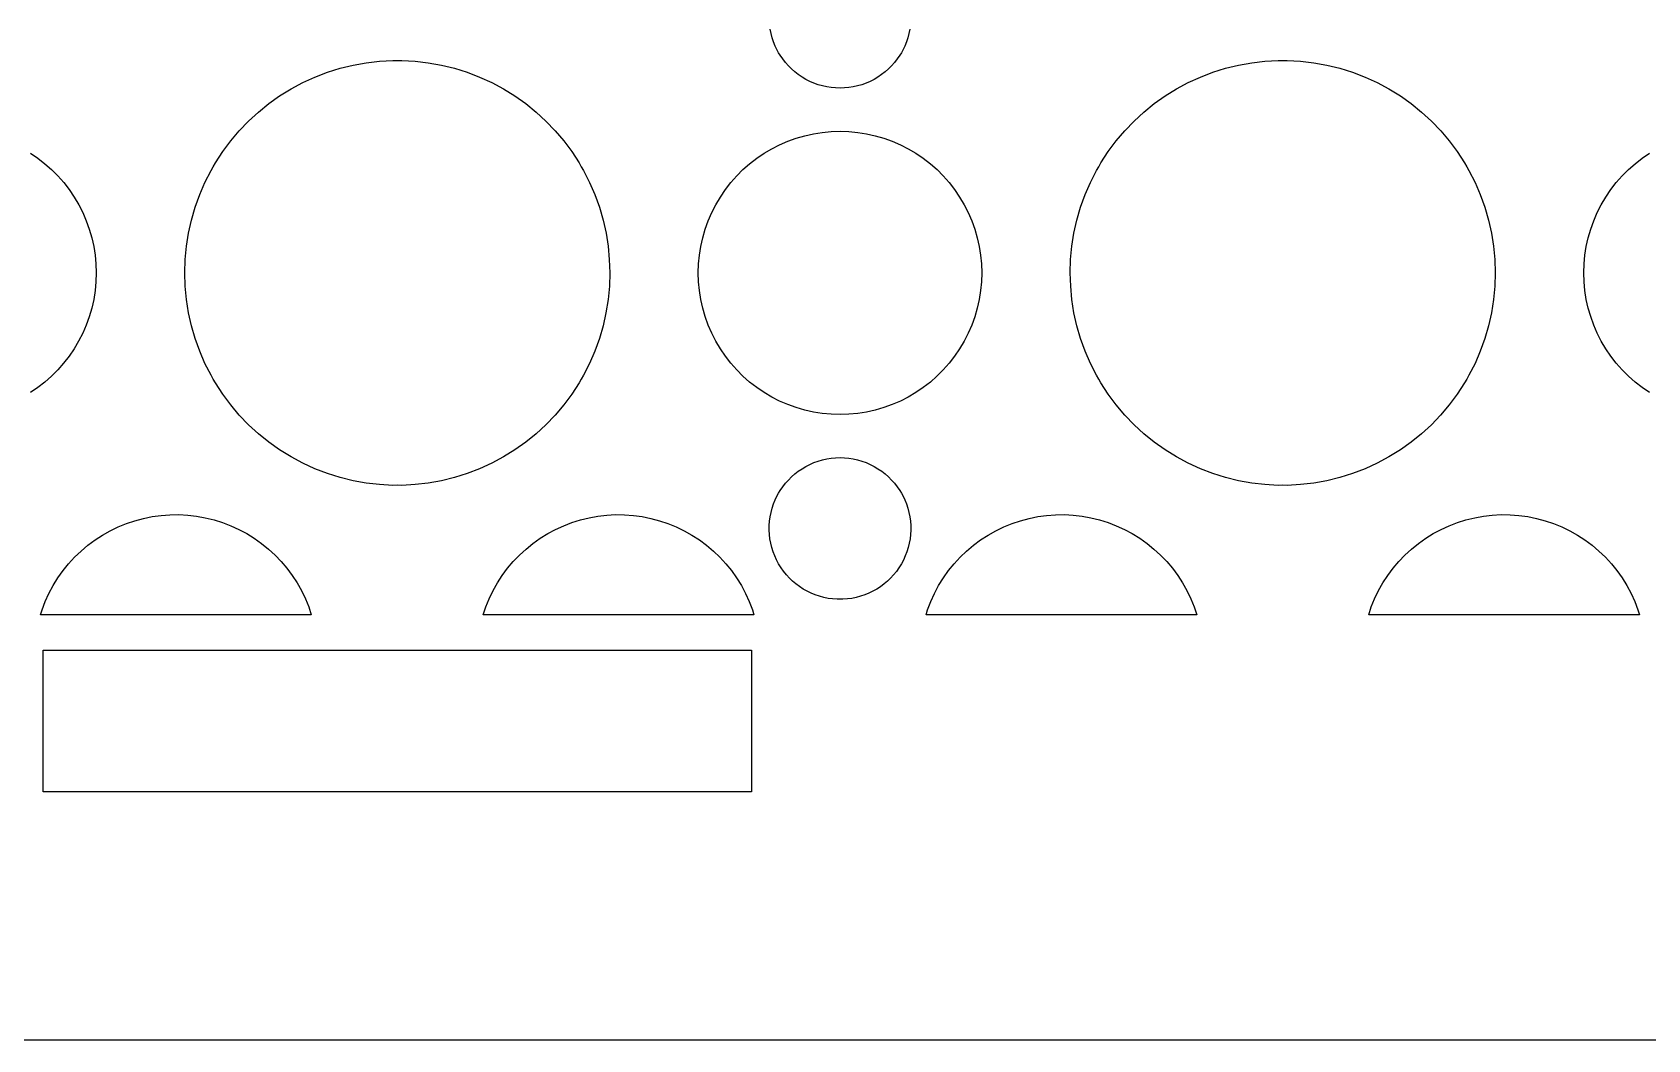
# Model space of a CAD drawing. Header units: metres. Extents: x -75 to 75, y 0 to 231.
# Drawn here: x -10.3 to 35.3, y 0 to 28.44 of the extents above; entities that cross this region are included whole.
import ezdxf

# ---------------------------------------------------------------- set-up
doc = ezdxf.new("R2010")
doc.units = ezdxf.units.M

msp = doc.modelspace()

# ---------------------------------------------------------------- linework, layer by layer
for p, q in [((10.5522, 28.4111), (10.527, 28.5343)), ((10.5846, 28.2898), (10.5522, 28.4111)), ((10.6251, 28.1708), (10.5846, 28.2898)), ((14.415, 28.2883), (14.3749, 28.1708)), ((14.4474, 28.4096), (14.415, 28.2883)), ((14.4726, 28.5328), (14.4474, 28.4096)), ((10.672, 28.0544), (10.6251, 28.1708)), ((10.7277, 27.94), (10.672, 28.0544)), ((10.7681, 27.8675), (10.7277, 27.94)), ((10.8109, 27.7962), (10.7681, 27.8675)), ((14.2323, 27.8679), (14.1884, 27.795)), ((14.2723, 27.94), (14.2323, 27.8679)), ((14.3272, 28.0529), (14.2723, 27.94)), ((14.3749, 28.1708), (14.3272, 28.0529)), ((-1.97372, 27.3159), (-1.61247, 27.4288)), ((-1.61247, 27.4288), (-1.24817, 27.5185)), ((-1.24817, 27.5185), (-0.87547, 27.586)), ((-0.87547, 27.586), (-0.50125, 27.6287)), ((-0.50125, 27.6287), (-0.12627, 27.6485)), ((-0.12627, 27.6485), (0, 27.6474)), ((0, 27.6474), (0.12627, 27.6489)), ((0.12627, 27.6489), (0.50163, 27.6287)), ((0.50163, 27.6287), (0.87547, 27.5856)), ((0.87547, 27.5856), (1.24817, 27.5185)), ((1.24817, 27.5185), (1.61247, 27.4288)), ((1.61247, 27.4288), (1.97372, 27.3159)), ((10.8814, 27.6917), (10.8109, 27.7962)), ((10.9592, 27.5913), (10.8814, 27.6917)), ((11.0413, 27.4982), (10.9592, 27.5913)), ((11.1301, 27.4094), (11.0413, 27.4982)), ((11.2244, 27.3262), (11.1301, 27.4094)), ((13.8687, 27.4082), (13.7756, 27.3262)), ((13.9576, 27.4971), (13.8687, 27.4082)), ((14.0404, 27.5913), (13.9576, 27.4971)), ((14.1178, 27.6905), (14.0404, 27.5913)), ((14.1884, 27.795), (14.1178, 27.6905)), ((23.0263, 27.3159), (23.3875, 27.4288)), ((23.3875, 27.4288), (23.7518, 27.5185)), ((23.7518, 27.5185), (24.1245, 27.586)), ((24.1245, 27.586), (24.4987, 27.6287)), ((24.4987, 27.6287), (24.8737, 27.6485)), ((24.8737, 27.6485), (25, 27.6474)), ((25, 27.6474), (25.1263, 27.6489)), ((25.1263, 27.6489), (25.5016, 27.6287)), ((25.5016, 27.6287), (25.8755, 27.5856)), ((25.8755, 27.5856), (26.2482, 27.5185)), ((26.2482, 27.5185), (26.6125, 27.4288)), ((26.6125, 27.4288), (26.9737, 27.3159)), ((-2.99911, 26.8463), (-2.66838, 27.0237)), ((-2.66838, 27.0237), (-2.3243, 27.1809)), ((-2.3243, 27.1809), (-1.97372, 27.3159)), ((1.97372, 27.3159), (2.3243, 27.1809)), ((2.3243, 27.1809), (2.66838, 27.0237)), ((2.66838, 27.0237), (2.99911, 26.8463)), ((11.3235, 27.2495), (11.2244, 27.3262)), ((11.4288, 27.1778), (11.3235, 27.2495)), ((11.5356, 27.1149), (11.4288, 27.1778)), ((11.6474, 27.0576), (11.5356, 27.1149)), ((11.7626, 27.0077), (11.6474, 27.0576)), ((11.8824, 26.965), (11.7626, 27.0077)), ((12.0033, 26.9295), (11.8824, 26.965)), ((12.1243, 26.9028), (12.0033, 26.9295)), ((12.9967, 26.9295), (12.8757, 26.9028)), ((13.1176, 26.965), (12.9967, 26.9295)), ((13.2374, 27.0077), (13.1176, 26.965)), ((13.3526, 27.0576), (13.2374, 27.0077)), ((13.4644, 27.1149), (13.3526, 27.0576)), ((13.5712, 27.1778), (13.4644, 27.1149)), ((13.6753, 27.2488), (13.5712, 27.1778)), ((13.7756, 27.3262), (13.6753, 27.2488)), ((22.0009, 26.8463), (22.3316, 27.0237)), ((22.3316, 27.0237), (22.6757, 27.1809)), ((22.6757, 27.1809), (23.0263, 27.3159)), ((26.9737, 27.3159), (27.3243, 27.1809)), ((27.3243, 27.1809), (27.6684, 27.0237)), ((27.6684, 27.0237), (27.9991, 26.8463)), ((-3.62663, 26.4294), (-3.32031, 26.6472)), ((-3.32031, 26.6472), (-2.99911, 26.8463)), ((2.99911, 26.8463), (3.32031, 26.6476)), ((3.32031, 26.6476), (3.62663, 26.4294)), ((12.2498, 26.8829), (12.1243, 26.9028)), ((12.3749, 26.8711), (12.2498, 26.8829)), ((12.5, 26.8665), (12.3749, 26.8711)), ((12.6251, 26.8711), (12.5, 26.8665)), ((12.7502, 26.8829), (12.6251, 26.8711)), ((12.8757, 26.9028), (12.7502, 26.8829)), ((21.3734, 26.4294), (21.6797, 26.6472)), ((21.6797, 26.6472), (22.0009, 26.8463)), ((27.9991, 26.8463), (28.3203, 26.6476)), ((28.3203, 26.6476), (28.6266, 26.4294)), ((-4.19846, 25.9365), (-3.92113, 26.1917)), ((-3.92113, 26.1917), (-3.62663, 26.4294)), ((3.62663, 26.4294), (3.92113, 26.1917)), ((3.92113, 26.1917), (4.19846, 25.9365)), ((20.8015, 25.9365), (21.0789, 26.1917)), ((21.0789, 26.1917), (21.3734, 26.4294)), ((28.6266, 26.4294), (28.9211, 26.1917)), ((28.9211, 26.1917), (29.1985, 25.9365)), ((-4.70123, 25.3777), (-4.459, 25.6645)), ((-4.459, 25.6645), (-4.19846, 25.9365)), ((4.19846, 25.9365), (4.459, 25.6645)), ((4.459, 25.6645), (4.70123, 25.3777)), ((11.5051, 25.5249), (11.7496, 25.5791)), ((11.7496, 25.5791), (11.9991, 25.6187)), ((11.9991, 25.6187), (12.2478, 25.642)), ((12.2478, 25.642), (12.5, 25.65)), ((12.5, 25.65), (12.7522, 25.6424)), ((12.7522, 25.6424), (13.0009, 25.6187)), ((13.0009, 25.6187), (13.2504, 25.5791)), ((13.2504, 25.5791), (13.4949, 25.5249)), ((20.2988, 25.3777), (20.541, 25.6645)), ((20.541, 25.6645), (20.8015, 25.9365)), ((29.1985, 25.9365), (29.459, 25.6645)), ((29.459, 25.6645), (29.7012, 25.3777)), ((-4.92668, 25.0736), (-4.70123, 25.3777)), ((4.70123, 25.3777), (4.92668, 25.0736)), ((10.3573, 25.0278), (10.5721, 25.1549)), ((10.5721, 25.1549), (10.796, 25.2689)), ((10.796, 25.2689), (11.0264, 25.3689)), ((11.0264, 25.3689), (11.2644, 25.4543)), ((11.2644, 25.4543), (11.5051, 25.5249)), ((13.4949, 25.5249), (13.7356, 25.4543)), ((13.7356, 25.4543), (13.9736, 25.3689)), ((13.9736, 25.3689), (14.204, 25.2689)), ((14.204, 25.2689), (14.4279, 25.1549)), ((14.4279, 25.1549), (14.6427, 25.0278)), ((20.0733, 25.0736), (20.2988, 25.3777)), ((29.7012, 25.3777), (29.9267, 25.0736)), ((-10.3573, 25.0278), (-10.1479, 24.8859)), ((-10.1479, 24.8859), (-9.94949, 24.7314)), ((-9.94949, 24.7314), (-9.76105, 24.5655)), ((-5.25818, 24.5403), (-5.19371, 24.6483)), ((-5.19371, 24.6483), (-5.13229, 24.7574)), ((-5.13229, 24.7574), (-4.92668, 25.0736)), ((4.92668, 25.0736), (5.13229, 24.7574)), ((5.13229, 24.7574), (5.19333, 24.649)), ((5.19333, 24.649), (5.25818, 24.5403)), ((9.76105, 24.5655), (9.94949, 24.7314)), ((9.94949, 24.7314), (10.1479, 24.8859)), ((10.1479, 24.8859), (10.3573, 25.0278)), ((14.6427, 25.0278), (14.8521, 24.8859)), ((14.8521, 24.8859), (15.0505, 24.7314)), ((15.0505, 24.7314), (15.239, 24.5655)), ((19.7418, 24.5403), (19.8063, 24.6483)), ((19.8063, 24.6483), (19.8677, 24.7574)), ((19.8677, 24.7574), (20.0733, 25.0736)), ((29.9267, 25.0736), (30.1323, 24.7574)), ((30.1323, 24.7574), (30.1933, 24.649)), ((30.1933, 24.649), (30.2582, 24.5403)), ((34.761, 24.5655), (34.9495, 24.7314)), ((34.9495, 24.7314), (35.1479, 24.8859)), ((35.1479, 24.8859), (35.3573, 25.0278)), ((-9.76105, 24.5655), (-9.58328, 24.3877)), ((-9.58328, 24.3877), (-9.41811, 24.2004)), ((-9.41811, 24.2004), (-9.26323, 24.0009)), ((-5.57823, 23.8598), (-5.42908, 24.2039)), ((-5.42908, 24.2039), (-5.25818, 24.5403)), ((5.25818, 24.5403), (5.42908, 24.2039)), ((5.42908, 24.2039), (5.57823, 23.8598)), ((9.26323, 24.0009), (9.41811, 24.2004)), ((9.41811, 24.2004), (9.58328, 24.3877)), ((9.58328, 24.3877), (9.76105, 24.5655)), ((15.239, 24.5655), (15.4167, 24.3877)), ((15.4167, 24.3877), (15.5819, 24.2004)), ((15.5819, 24.2004), (15.7368, 24.0009)), ((19.4218, 23.8598), (19.5709, 24.2039)), ((19.5709, 24.2039), (19.7418, 24.5403)), ((30.2582, 24.5403), (30.4291, 24.2039)), ((30.4291, 24.2039), (30.5782, 23.8598)), ((34.2632, 24.0009), (34.4181, 24.2004)), ((34.4181, 24.2004), (34.5833, 24.3877)), ((34.5833, 24.3877), (34.761, 24.5655)), ((-9.26323, 24.0009), (-9.12209, 23.7926)), ((-9.12209, 23.7926), (-8.99429, 23.5767)), ((-5.70602, 23.5035), (-5.57823, 23.8598)), ((5.57823, 23.8598), (5.70602, 23.5035)), ((8.99429, 23.5767), (9.12209, 23.7926)), ((9.12209, 23.7926), (9.26323, 24.0009)), ((15.7368, 24.0009), (15.8779, 23.7926)), ((15.8779, 23.7926), (16.0057, 23.5767)), ((19.294, 23.5035), (19.4218, 23.8598)), ((30.5782, 23.8598), (30.706, 23.5035)), ((33.9943, 23.5767), (34.1221, 23.7926)), ((34.1221, 23.7926), (34.2632, 24.0009)), ((-8.99429, 23.5767), (-8.88023, 23.3524)), ((-8.88023, 23.3524), (-8.78105, 23.1236)), ((-5.81169, 23.1415), (-5.70602, 23.5035)), ((5.70602, 23.5035), (5.81169, 23.1415)), ((8.78105, 23.1236), (8.88023, 23.3524)), ((8.88023, 23.3524), (8.99429, 23.5767)), ((16.0057, 23.5767), (16.1198, 23.3524)), ((16.1198, 23.3524), (16.2189, 23.1236)), ((19.1883, 23.1415), (19.294, 23.5035)), ((30.706, 23.5035), (30.8117, 23.1415)), ((33.7811, 23.1236), (33.8802, 23.3524)), ((33.8802, 23.3524), (33.9943, 23.5767)), ((-8.78105, 23.1236), (-8.6956, 22.8855)), ((-8.6956, 22.8855), (-8.62503, 22.644)), ((-5.89371, 22.7737), (-5.81169, 23.1415)), ((5.81169, 23.1415), (5.89371, 22.7737)), ((8.62503, 22.644), (8.6956, 22.8855)), ((8.6956, 22.8855), (8.78105, 23.1236)), ((16.2189, 23.1236), (16.3044, 22.8855)), ((16.3044, 22.8855), (16.375, 22.644)), ((19.1063, 22.7737), (19.1883, 23.1415)), ((30.8117, 23.1415), (30.8937, 22.7737)), ((33.625, 22.644), (33.6956, 22.8855)), ((33.6956, 22.8855), (33.7811, 23.1236)), ((-8.62503, 22.644), (-8.57048, 22.3988)), ((-8.57048, 22.3988), (-8.53119, 22.1508)), ((-5.98793, 22.0276), (-5.95245, 22.4014)), ((-5.95245, 22.4014), (-5.89371, 22.7737)), ((5.89371, 22.7737), (5.95245, 22.4014)), ((5.95245, 22.4014), (5.98755, 22.0276)), ((8.53119, 22.1508), (8.57048, 22.3988)), ((8.57048, 22.3988), (8.62503, 22.644)), ((16.375, 22.644), (16.4295, 22.3988)), ((16.4295, 22.3988), (16.4688, 22.1508)), ((19.0121, 22.0276), (19.0475, 22.4014)), ((19.0475, 22.4014), (19.1063, 22.7737)), ((30.8937, 22.7737), (30.9525, 22.4014)), ((30.9525, 22.4014), (30.9875, 22.0276)), ((33.5312, 22.1508), (33.5705, 22.3988)), ((33.5705, 22.3988), (33.625, 22.644)), ((-8.53119, 22.1508), (-8.50792, 21.9021)), ((-8.50792, 21.9021), (-8.49991, 21.6496)), ((-5.99976, 21.6511), (-5.98793, 22.0276)), ((5.98755, 22.0276), (5.99976, 21.6496)), ((8.49991, 21.6511), (8.50754, 21.9021)), ((8.50754, 21.9021), (8.53119, 22.1508)), ((16.4688, 22.1508), (16.4921, 21.9021)), ((16.4921, 21.9021), (16.5001, 21.6496)), ((19.0002, 21.6511), (19.0121, 22.0276)), ((30.9875, 22.0276), (30.9998, 21.6496)), ((33.4999, 21.6511), (33.5075, 21.9021)), ((33.5075, 21.9021), (33.5312, 22.1508)), ((-8.49991, 21.6496), (-8.50754, 21.3985)), ((-5.98755, 21.273), (-5.99976, 21.6511)), ((5.99976, 21.6496), (5.98793, 21.273)), ((8.50792, 21.3985), (8.49991, 21.6511)), ((16.5001, 21.6496), (16.4925, 21.3985)), ((19.0125, 21.273), (19.0002, 21.6511)), ((30.9998, 21.6496), (30.9879, 21.273)), ((33.5079, 21.3985), (33.4999, 21.6511)), ((-8.53119, 21.1498), (-8.57086, 20.9003)), ((-8.50754, 21.3985), (-8.53119, 21.1498)), ((-5.95245, 20.8992), (-5.98755, 21.273)), ((5.98793, 21.273), (5.95245, 20.8992)), ((8.53119, 21.1498), (8.50792, 21.3985)), ((8.57048, 20.9019), (8.53119, 21.1498)), ((16.4688, 21.1498), (16.4291, 20.9003)), ((16.4925, 21.3985), (16.4688, 21.1498)), ((19.0475, 20.8992), (19.0125, 21.273)), ((30.9879, 21.273), (30.9525, 20.8992)), ((33.5312, 21.1498), (33.5079, 21.3985)), ((33.5705, 20.9019), (33.5312, 21.1498)), ((-8.62541, 20.6551), (-8.69598, 20.4136)), ((-8.57086, 20.9003), (-8.62541, 20.6551)), ((-5.89371, 20.5269), (-5.95245, 20.8992)), ((-5.81169, 20.1591), (-5.89371, 20.5269)), ((5.89333, 20.5254), (5.81131, 20.1576)), ((5.95245, 20.8992), (5.89333, 20.5254)), ((8.62503, 20.6566), (8.57048, 20.9019)), ((8.6956, 20.4151), (8.62503, 20.6566)), ((16.3746, 20.6551), (16.304, 20.4136)), ((16.4291, 20.9003), (16.3746, 20.6551)), ((19.1063, 20.5269), (19.0475, 20.8992)), ((19.1883, 20.1591), (19.1063, 20.5269)), ((30.8933, 20.5254), (30.8113, 20.1576)), ((30.9525, 20.8992), (30.8933, 20.5254)), ((33.625, 20.6566), (33.5705, 20.9019)), ((33.6956, 20.4151), (33.625, 20.6566)), ((-8.78105, 20.1771), (-8.881, 19.9467)), ((-8.69598, 20.4136), (-8.78105, 20.1771)), ((-5.70602, 19.7971), (-5.81169, 20.1591)), ((5.81131, 20.1576), (5.70564, 19.7956)), ((8.78105, 20.1771), (8.6956, 20.4151)), ((8.88023, 19.9482), (8.78105, 20.1771)), ((16.2189, 20.1771), (16.119, 19.9467)), ((16.304, 20.4136), (16.2189, 20.1771)), ((19.294, 19.7971), (19.1883, 20.1591)), ((30.8113, 20.1576), (30.7056, 19.7956)), ((33.7811, 20.1771), (33.6956, 20.4151)), ((33.8802, 19.9482), (33.7811, 20.1771)), ((-8.99506, 19.7227), (-9.12209, 19.508)), ((-8.881, 19.9467), (-8.99506, 19.7227)), ((-5.57823, 19.4408), (-5.70602, 19.7971)), ((5.70564, 19.7956), (5.57823, 19.4408)), ((8.99429, 19.7239), (8.88023, 19.9482)), ((9.12209, 19.508), (8.99429, 19.7239)), ((16.0049, 19.7227), (15.8779, 19.508)), ((16.119, 19.9467), (16.0049, 19.7227)), ((19.4218, 19.4408), (19.294, 19.7971)), ((30.7056, 19.7956), (30.5782, 19.4408)), ((33.9943, 19.7239), (33.8802, 19.9482)), ((34.1221, 19.508), (33.9943, 19.7239)), ((-9.26399, 19.2986), (-9.41849, 19.1002)), ((-9.12209, 19.508), (-9.26399, 19.2986)), ((-5.42908, 19.0968), (-5.57823, 19.4408)), ((5.57823, 19.4408), (5.42831, 19.0952)), ((9.26323, 19.2997), (9.12209, 19.508)), ((9.41811, 19.1002), (9.26323, 19.2997)), ((15.736, 19.2986), (15.5815, 19.1002)), ((15.8779, 19.508), (15.736, 19.2986)), ((19.5709, 19.0968), (19.4218, 19.4408)), ((30.5782, 19.4408), (30.4283, 19.0952)), ((34.2632, 19.2997), (34.1221, 19.508)), ((34.4181, 19.1002), (34.2632, 19.2997)), ((-9.76219, 18.734), (-9.94949, 18.5688)), ((-9.58443, 18.9117), (-9.76219, 18.734)), ((-9.41849, 19.1002), (-9.58443, 18.9117)), ((-5.25818, 18.7603), (-5.42908, 19.0968)), ((-5.19333, 18.6516), (-5.25818, 18.7603)), ((5.25742, 18.7592), (5.19333, 18.6516)), ((5.42831, 19.0952), (5.25742, 18.7592)), ((9.58328, 18.9129), (9.41811, 19.1002)), ((9.76105, 18.7351), (9.58328, 18.9129)), ((9.94949, 18.5692), (9.76105, 18.7351)), ((15.2378, 18.734), (15.0505, 18.5688)), ((15.4156, 18.9117), (15.2378, 18.734)), ((15.5815, 19.1002), (15.4156, 18.9117)), ((19.7418, 18.7603), (19.5709, 19.0968)), ((19.8067, 18.6516), (19.7418, 18.7603)), ((30.2574, 18.7592), (30.1933, 18.6516)), ((30.4283, 19.0952), (30.2574, 18.7592)), ((34.5833, 18.9129), (34.4181, 19.1002)), ((34.761, 18.7351), (34.5833, 18.9129)), ((34.9495, 18.5692), (34.761, 18.7351)), ((-10.149, 18.4139), (-10.3573, 18.2728)), ((-9.94949, 18.5688), (-10.149, 18.4139)), ((-5.13229, 18.5432), (-5.19333, 18.6516)), ((-4.92668, 18.227), (-5.13229, 18.5432)), ((5.13229, 18.5432), (4.92592, 18.2259)), ((5.19333, 18.6516), (5.13229, 18.5432)), ((10.1479, 18.4147), (9.94949, 18.5692)), ((10.3573, 18.2728), (10.1479, 18.4147)), ((10.5721, 18.1458), (10.3573, 18.2728)), ((14.6427, 18.2728), (14.4279, 18.1458)), ((14.851, 18.4139), (14.6427, 18.2728)), ((15.0505, 18.5688), (14.851, 18.4139)), ((19.8677, 18.5432), (19.8067, 18.6516)), ((20.0733, 18.227), (19.8677, 18.5432)), ((30.1323, 18.5432), (29.9259, 18.2259)), ((30.1933, 18.6516), (30.1323, 18.5432)), ((35.1479, 18.4147), (34.9495, 18.5692)), ((35.3573, 18.2728), (35.1479, 18.4147)), ((-4.70123, 17.923), (-4.92668, 18.227)), ((-4.459, 17.6361), (-4.70123, 17.923)), ((4.70123, 17.923), (4.45786, 17.635)), ((4.92592, 18.2259), (4.70123, 17.923)), ((10.796, 18.0317), (10.5721, 18.1458)), ((11.0264, 17.9317), (10.796, 18.0317)), ((11.2644, 17.8463), (11.0264, 17.9317)), ((11.5059, 17.7757), (11.2644, 17.8463)), ((13.7356, 17.8463), (13.4941, 17.7757)), ((13.9736, 17.9317), (13.7356, 17.8463)), ((14.204, 18.0317), (13.9736, 17.9317)), ((14.4279, 18.1458), (14.204, 18.0317)), ((20.2988, 17.923), (20.0733, 18.227)), ((20.541, 17.6361), (20.2988, 17.923)), ((29.7012, 17.923), (29.4579, 17.635)), ((29.9259, 18.2259), (29.7012, 17.923)), ((-4.19846, 17.3641), (-4.459, 17.6361)), ((-3.92113, 17.1089), (-4.19846, 17.3641)), ((4.19731, 17.363), (3.92113, 17.1089)), ((4.45786, 17.635), (4.19731, 17.363)), ((11.7496, 17.7216), (11.5059, 17.7757)), ((11.9991, 17.6819), (11.7496, 17.7216)), ((12.2478, 17.6582), (11.9991, 17.6819)), ((12.5, 17.6506), (12.2478, 17.6582)), ((12.7522, 17.6586), (12.5, 17.6506)), ((13.0009, 17.6819), (12.7522, 17.6586)), ((13.2504, 17.7216), (13.0009, 17.6819)), ((13.4941, 17.7757), (13.2504, 17.7216)), ((20.8015, 17.3641), (20.541, 17.6361)), ((21.0789, 17.1089), (20.8015, 17.3641)), ((29.1973, 17.363), (28.9211, 17.1089)), ((29.4579, 17.635), (29.1973, 17.363)), ((-3.62663, 16.8713), (-3.92113, 17.1089)), ((3.92113, 17.1089), (3.62663, 16.8713)), ((21.3734, 16.8713), (21.0789, 17.1089)), ((28.9211, 17.1089), (28.6266, 16.8713)), ((-3.32031, 16.6531), (-3.62663, 16.8713)), ((-2.99911, 16.4543), (-3.32031, 16.6531)), ((-2.66838, 16.2769), (-2.99911, 16.4543)), ((2.99911, 16.4543), (2.66685, 16.2762)), ((3.32031, 16.6534), (2.99911, 16.4543)), ((3.62663, 16.8713), (3.32031, 16.6534)), ((12.2498, 16.4177), (12.3749, 16.4295)), ((12.3749, 16.4295), (12.5, 16.4341)), ((12.5, 16.4341), (12.6251, 16.4295)), ((12.6251, 16.4295), (12.7502, 16.4177)), ((21.6797, 16.6531), (21.3734, 16.8713)), ((22.0009, 16.4543), (21.6797, 16.6531)), ((22.3316, 16.2769), (22.0009, 16.4543)), ((27.9991, 16.4543), (27.6669, 16.2762)), ((28.3203, 16.6534), (27.9991, 16.4543)), ((28.6266, 16.8713), (28.3203, 16.6534)), ((-2.3243, 16.1198), (-2.66838, 16.2769)), ((-1.97372, 15.9847), (-2.3243, 16.1198)), ((-1.61247, 15.8718), (-1.97372, 15.9847)), ((1.97372, 15.9847), (1.61247, 15.8718)), ((2.3243, 16.1198), (1.97372, 15.9847)), ((2.66685, 16.2762), (2.3243, 16.1198)), ((11.1301, 15.8913), (11.2244, 15.9744)), ((11.2244, 15.9744), (11.3235, 16.0511)), ((11.3235, 16.0511), (11.4288, 16.1228)), ((11.4288, 16.1228), (11.5356, 16.1858)), ((11.5356, 16.1858), (11.6474, 16.243)), ((11.6474, 16.243), (11.7626, 16.293)), ((11.7626, 16.293), (11.8824, 16.3357)), ((11.8824, 16.3357), (12.0026, 16.3712)), ((12.0026, 16.3712), (12.1243, 16.3979)), ((12.1243, 16.3979), (12.2498, 16.4177)), ((12.7502, 16.4177), (12.8757, 16.3979)), ((12.8757, 16.3979), (12.9974, 16.3712)), ((12.9974, 16.3712), (13.1176, 16.3357)), ((13.1176, 16.3357), (13.2374, 16.293)), ((13.2374, 16.293), (13.3526, 16.243)), ((13.3526, 16.243), (13.4644, 16.1858)), ((13.4644, 16.1858), (13.5712, 16.1228)), ((13.5712, 16.1228), (13.6765, 16.0511)), ((13.6765, 16.0511), (13.7756, 15.9744)), ((13.7756, 15.9744), (13.8699, 15.8913)), ((22.6757, 16.1198), (22.3316, 16.2769)), ((23.0263, 15.9847), (22.6757, 16.1198)), ((23.3875, 15.8718), (23.0263, 15.9847)), ((26.9737, 15.9847), (26.6125, 15.8718)), ((27.3243, 16.1198), (26.9737, 15.9847)), ((27.6669, 16.2762), (27.3243, 16.1198)), ((-1.24817, 15.7822), (-1.61247, 15.8718)), ((-0.87547, 15.715), (-1.24817, 15.7822)), ((-0.50163, 15.6719), (-0.87547, 15.715)), ((-0.12627, 15.6517), (-0.50163, 15.6719)), ((0, 15.6532), (-0.12627, 15.6517)), ((0.12627, 15.6521), (0, 15.6532)), ((0.50125, 15.6719), (0.12627, 15.6521)), ((0.87547, 15.7146), (0.50125, 15.6719)), ((1.24817, 15.7822), (0.87547, 15.7146)), ((1.61247, 15.8718), (1.24817, 15.7822)), ((10.8109, 15.5045), (10.8814, 15.609)), ((10.8814, 15.609), (10.9592, 15.7093)), ((10.9592, 15.7093), (11.0413, 15.8024)), ((11.0413, 15.8024), (11.1301, 15.8913)), ((13.8699, 15.8913), (13.9587, 15.8024)), ((13.9587, 15.8024), (14.0408, 15.7093)), ((14.0408, 15.7093), (14.1186, 15.609)), ((14.1186, 15.609), (14.1891, 15.5045)), ((23.7518, 15.7822), (23.3875, 15.8718)), ((24.1245, 15.715), (23.7518, 15.7822)), ((24.4984, 15.6719), (24.1245, 15.715)), ((24.8737, 15.6517), (24.4984, 15.6719)), ((25, 15.6532), (24.8737, 15.6517)), ((25.1263, 15.6521), (25, 15.6532)), ((25.5013, 15.6719), (25.1263, 15.6521)), ((25.8755, 15.7146), (25.5013, 15.6719)), ((26.2482, 15.7822), (25.8755, 15.7146)), ((26.6125, 15.8718), (26.2482, 15.7822)), ((10.5846, 15.0108), (10.6251, 15.1299)), ((10.6251, 15.1299), (10.672, 15.2462)), ((10.672, 15.2462), (10.7277, 15.3606)), ((10.7277, 15.3606), (10.7677, 15.4327)), ((10.7677, 15.4327), (10.8109, 15.5045)), ((14.1891, 15.5045), (14.2319, 15.4331)), ((14.2319, 15.4331), (14.2723, 15.3606)), ((14.2723, 15.3606), (14.328, 15.2462)), ((14.328, 15.2462), (14.3749, 15.1299)), ((14.3749, 15.1299), (14.4154, 15.0108)), ((-7.64313, 14.5744), (-7.40471, 14.6545)), ((-7.40471, 14.6545), (-7.16362, 14.7194)), ((-7.16362, 14.7194), (-6.91719, 14.7694)), ((-6.91719, 14.7694), (-6.66695, 14.8033)), ((-6.66695, 14.8033), (-6.41785, 14.8216)), ((-6.41785, 14.8216), (-6.16493, 14.8247)), ((-6.16493, 14.8247), (-5.91507, 14.8109)), ((-5.91507, 14.8109), (-5.66406, 14.7823)), ((-5.66406, 14.7823), (-5.41878, 14.7377)), ((-5.41878, 14.7377), (-5.17311, 14.6774)), ((-5.17311, 14.6774), (-4.93279, 14.6027)), ((-4.93279, 14.6027), (-4.70009, 14.513)), ((4.70009, 14.513), (4.93279, 14.6027)), ((4.93279, 14.6027), (5.17311, 14.6774)), ((5.17311, 14.6774), (5.41878, 14.7381)), ((5.41878, 14.7381), (5.66406, 14.7823)), ((5.66406, 14.7823), (5.91545, 14.8109)), ((5.91545, 14.8109), (6.16493, 14.8243)), ((6.16493, 14.8243), (6.41785, 14.822)), ((6.41785, 14.822), (6.66695, 14.8033)), ((6.66695, 14.8033), (6.91719, 14.7694)), ((6.91719, 14.7694), (7.16362, 14.7194)), ((7.16362, 14.7194), (7.40471, 14.6545)), ((7.40471, 14.6545), (7.64313, 14.5744)), ((10.5007, 14.5184), (10.5106, 14.642)), ((10.5106, 14.642), (10.527, 14.7663)), ((10.527, 14.7663), (10.5522, 14.8895)), ((10.5522, 14.8895), (10.5846, 15.0108)), ((14.4154, 15.0108), (14.4478, 14.8895)), ((14.4478, 14.8895), (14.473, 14.7663)), ((14.473, 14.7663), (14.4894, 14.642)), ((14.4894, 14.642), (14.4989, 14.5184)), ((17.3569, 14.5744), (17.5953, 14.6545)), ((17.5953, 14.6545), (17.8364, 14.7194)), ((17.8364, 14.7194), (18.0828, 14.7694)), ((18.0828, 14.7694), (18.3331, 14.8033)), ((18.3331, 14.8033), (18.5822, 14.8216)), ((18.5822, 14.8216), (18.8351, 14.8247)), ((18.8351, 14.8247), (19.0849, 14.8109)), ((19.0849, 14.8109), (19.3359, 14.7823)), ((19.3359, 14.7823), (19.5812, 14.7377)), ((19.5812, 14.7377), (19.8269, 14.6774)), ((19.8269, 14.6774), (20.0672, 14.6027)), ((20.0672, 14.6027), (20.2999, 14.513)), ((29.7001, 14.513), (29.9328, 14.6027)), ((29.9328, 14.6027), (30.1731, 14.6774)), ((30.1731, 14.6774), (30.4188, 14.7381)), ((30.4188, 14.7381), (30.6641, 14.7823)), ((30.6641, 14.7823), (30.9155, 14.8109)), ((30.9155, 14.8109), (31.1649, 14.8243)), ((31.1649, 14.8243), (31.4178, 14.822)), ((31.4178, 14.822), (31.6669, 14.8033)), ((31.6669, 14.8033), (31.9172, 14.7694)), ((31.9172, 14.7694), (32.1636, 14.7194)), ((32.1636, 14.7194), (32.4047, 14.6545)), ((32.4047, 14.6545), (32.6431, 14.5744)), ((-8.53271, 14.1094), (-8.321, 14.2471)), ((-8.321, 14.2471), (-8.10318, 14.3696)), ((-8.10318, 14.3696), (-7.87735, 14.4791)), ((-7.87735, 14.4791), (-7.64313, 14.5744)), ((-4.70009, 14.513), (-4.47006, 14.4077)), ((-4.47006, 14.4077), (-4.25072, 14.2899)), ((-4.25072, 14.2899), (-4.03595, 14.1571)), ((-4.03595, 14.1571), (-3.83186, 14.0121)), ((3.83186, 14.0121), (4.03595, 14.1567)), ((4.03595, 14.1567), (4.25072, 14.2899)), ((4.25072, 14.2899), (4.47006, 14.4077)), ((4.47006, 14.4077), (4.70009, 14.513)), ((7.64313, 14.5744), (7.87735, 14.4791)), ((7.87735, 14.4791), (8.10318, 14.3696)), ((8.10318, 14.3696), (8.321, 14.2471)), ((8.321, 14.2471), (8.53271, 14.1094)), ((10.5, 14.3909), (10.5007, 14.5184)), ((10.5064, 14.2673), (10.5, 14.3909)), ((10.5209, 14.1422), (10.5064, 14.2673)), ((10.5431, 14.0186), (10.5209, 14.1422)), ((14.4791, 14.1422), (14.4566, 14.0171)), ((14.4936, 14.267), (14.4791, 14.1422)), ((14.5004, 14.3909), (14.4936, 14.267)), ((14.4989, 14.5184), (14.5004, 14.3909)), ((16.4673, 14.1094), (16.679, 14.2471)), ((16.679, 14.2471), (16.8968, 14.3696)), ((16.8968, 14.3696), (17.1227, 14.4791)), ((17.1227, 14.4791), (17.3569, 14.5744)), ((20.2999, 14.513), (20.5299, 14.4077)), ((20.5299, 14.4077), (20.7493, 14.2899)), ((20.7493, 14.2899), (20.9641, 14.1571)), ((20.9641, 14.1571), (21.1681, 14.0121)), ((28.8319, 14.0121), (29.0359, 14.1567)), ((29.0359, 14.1567), (29.2507, 14.2899)), ((29.2507, 14.2899), (29.4701, 14.4077)), ((29.4701, 14.4077), (29.7001, 14.513)), ((32.6431, 14.5744), (32.8773, 14.4791)), ((32.8773, 14.4791), (33.1032, 14.3696)), ((33.1032, 14.3696), (33.321, 14.2471)), ((33.321, 14.2471), (33.5327, 14.1094)), ((-9.10835, 13.6234), (-8.92677, 13.7974)), ((-8.92677, 13.7974), (-8.73489, 13.9595)), ((-8.73489, 13.9595), (-8.53271, 14.1094)), ((-3.83186, 14.0121), (-3.63541, 13.8535)), ((-3.63541, 13.8535), (-3.45039, 13.6829)), ((-3.45039, 13.6829), (-3.27644, 13.5014)), ((3.27644, 13.5014), (3.45039, 13.6829)), ((3.45039, 13.6829), (3.63541, 13.8535)), ((3.63541, 13.8535), (3.83186, 14.0121)), ((8.53271, 14.1094), (8.73489, 13.9595)), ((8.73489, 13.9595), (8.92677, 13.7974)), ((8.92677, 13.7974), (9.10835, 13.6234)), ((10.5732, 13.8966), (10.5431, 14.0186)), ((10.611, 13.7753), (10.5732, 13.8966)), ((10.656, 13.6597), (10.611, 13.7753)), ((14.389, 13.7753), (14.3436, 13.6585)), ((14.4264, 13.895), (14.389, 13.7753)), ((14.4566, 14.0171), (14.4264, 13.895)), ((15.8916, 13.6234), (16.0732, 13.7974)), ((16.0732, 13.7974), (16.2651, 13.9595)), ((16.2651, 13.9595), (16.4673, 14.1094)), ((21.1681, 14.0121), (21.3646, 13.8535)), ((21.3646, 13.8535), (21.5496, 13.6829)), ((21.5496, 13.6829), (21.7236, 13.5014)), ((28.2764, 13.5014), (28.4504, 13.6829)), ((28.4504, 13.6829), (28.6354, 13.8535)), ((28.6354, 13.8535), (28.8319, 14.0121)), ((33.5327, 14.1094), (33.7349, 13.9595)), ((33.7349, 13.9595), (33.9268, 13.7974)), ((33.9268, 13.7974), (34.1084, 13.6234)), ((-9.58099, 13.0398), (-9.43604, 13.2435)), ((-9.43604, 13.2435), (-9.27734, 13.4396)), ((-9.27734, 13.4396), (-9.10835, 13.6234)), ((-3.27644, 13.5014), (-3.11584, 13.3106)), ((-3.11584, 13.3106), (-2.96516, 13.1073)), ((2.96516, 13.1073), (3.11584, 13.3106)), ((3.11584, 13.3106), (3.27644, 13.5014)), ((9.10835, 13.6234), (9.27734, 13.4396)), ((9.27734, 13.4396), (9.43604, 13.2435)), ((9.43604, 13.2435), (9.58099, 13.0398)), ((10.7079, 13.5452), (10.656, 13.6597)), ((10.7666, 13.4354), (10.7079, 13.5452)), ((10.8349, 13.3263), (10.7666, 13.4354)), ((10.907, 13.2244), (10.8349, 13.3263)), ((14.1655, 13.3263), (14.0923, 13.2233)), ((14.2334, 13.4354), (14.1655, 13.3263)), ((14.2914, 13.5437), (14.2334, 13.4354)), ((14.3436, 13.6585), (14.2914, 13.5437)), ((15.419, 13.0398), (15.564, 13.2435)), ((15.564, 13.2435), (15.7227, 13.4396)), ((15.7227, 13.4396), (15.8916, 13.6234)), ((21.7236, 13.5014), (21.8842, 13.3106)), ((21.8842, 13.3106), (22.0348, 13.1073)), ((27.9652, 13.1073), (28.1158, 13.3106)), ((28.1158, 13.3106), (28.2764, 13.5014)), ((34.1084, 13.6234), (34.2773, 13.4396)), ((34.2773, 13.4396), (34.436, 13.2435)), ((34.436, 13.2435), (34.581, 13.0398)), ((-9.83353, 12.6026), (-9.71603, 12.8212)), ((-9.71603, 12.8212), (-9.58099, 13.0398)), ((-2.96516, 13.1073), (-2.82822, 12.8967)), ((-2.82822, 12.8967), (-2.70538, 12.6789)), ((2.70538, 12.6789), (2.82822, 12.8967)), ((2.82822, 12.8967), (2.96516, 13.1073)), ((9.58099, 13.0398), (9.71603, 12.8212)), ((9.71603, 12.8212), (9.83353, 12.6026)), ((10.9863, 13.1256), (10.907, 13.2244)), ((11.0703, 13.0344), (10.9863, 13.1256)), ((11.161, 12.9475), (11.0703, 13.0344)), ((11.2572, 12.8666), (11.161, 12.9475)), ((11.3583, 12.7914), (11.2572, 12.8666)), ((11.4647, 12.7224), (11.3583, 12.7914)), ((13.6406, 12.7907), (13.5353, 12.7224)), ((13.7428, 12.8666), (13.6406, 12.7907)), ((13.839, 12.9475), (13.7428, 12.8666)), ((13.9286, 13.0333), (13.839, 12.9475)), ((14.0137, 13.1256), (13.9286, 13.0333)), ((14.0923, 13.2233), (14.0137, 13.1256)), ((15.1665, 12.6026), (15.284, 12.8212)), ((15.284, 12.8212), (15.419, 13.0398)), ((22.0348, 13.1073), (22.1718, 12.8967)), ((22.1718, 12.8967), (22.2946, 12.6789)), ((27.7054, 12.6789), (27.8282, 12.8967)), ((27.8282, 12.8967), (27.9652, 13.1073)), ((34.581, 13.0398), (34.716, 12.8212)), ((34.716, 12.8212), (34.8335, 12.6026)), ((-10.0273, 12.1414), (-9.93767, 12.3741)), ((-9.93767, 12.3741), (-9.83353, 12.6026)), ((-2.70538, 12.6789), (-2.59514, 12.4516)), ((-2.59514, 12.4516), (-2.50092, 12.2192)), ((2.50092, 12.2192), (2.59514, 12.4516)), ((2.59514, 12.4516), (2.70538, 12.6789)), ((9.83353, 12.6026), (9.93767, 12.3741)), ((9.93767, 12.3741), (10.0273, 12.1414)), ((11.5726, 12.661), (11.4647, 12.7224)), ((11.6859, 12.6068), (11.5726, 12.661)), ((11.8034, 12.5587), (11.6859, 12.6068)), ((11.9228, 12.5183), (11.8034, 12.5587)), ((12.0426, 12.4863), (11.9228, 12.5183)), ((12.1658, 12.4615), (12.0426, 12.4863)), ((12.2917, 12.4443), (12.1658, 12.4615)), ((12.4161, 12.4348), (12.2917, 12.4443)), ((12.5004, 12.4344), (12.4161, 12.4348)), ((12.5843, 12.4352), (12.5004, 12.4344)), ((12.7083, 12.4443), (12.5843, 12.4352)), ((12.8342, 12.4615), (12.7083, 12.4443)), ((12.9574, 12.4863), (12.8342, 12.4615)), ((13.0772, 12.5183), (12.9574, 12.4863)), ((13.1966, 12.5587), (13.0772, 12.5183)), ((13.3141, 12.6068), (13.1966, 12.5587)), ((13.4258, 12.6602), (13.3141, 12.6068)), ((13.5353, 12.7224), (13.4258, 12.6602)), ((14.9727, 12.1414), (15.0623, 12.3741)), ((15.0623, 12.3741), (15.1665, 12.6026)), ((22.2946, 12.6789), (22.4049, 12.4516)), ((22.4049, 12.4516), (22.4991, 12.2192)), ((27.5009, 12.2192), (27.5951, 12.4516)), ((27.5951, 12.4516), (27.7054, 12.6789)), ((34.8335, 12.6026), (34.9377, 12.3741)), ((34.9377, 12.3741), (35.0273, 12.1414)), ((-10.0715, 12), (-10.0273, 12.1414)), ((-2.4269, 12), (-10.0715, 12)), ((-2.50092, 12.2192), (-2.4269, 12)), ((2.4269, 12), (2.50092, 12.2192)), ((10.0715, 12), (2.4269, 12)), ((10.0273, 12.1414), (10.0715, 12)), ((14.9285, 12), (14.9727, 12.1414)), ((22.5731, 12), (14.9285, 12)), ((22.4991, 12.2192), (22.5731, 12)), ((27.4269, 12), (27.5009, 12.2192)), ((35.0715, 12), (27.4269, 12)), ((35.0273, 12.1414), (35.0715, 12)), ((-10, 7), (-10, 11)), ((-10, 11), (10, 11)), ((10, 11), (10, 7)), ((10, 7), (-10, 7)), ((-75, 0), (75, 0))]:
    msp.add_line(p, q)

doc.saveas('drawing.dxf')
